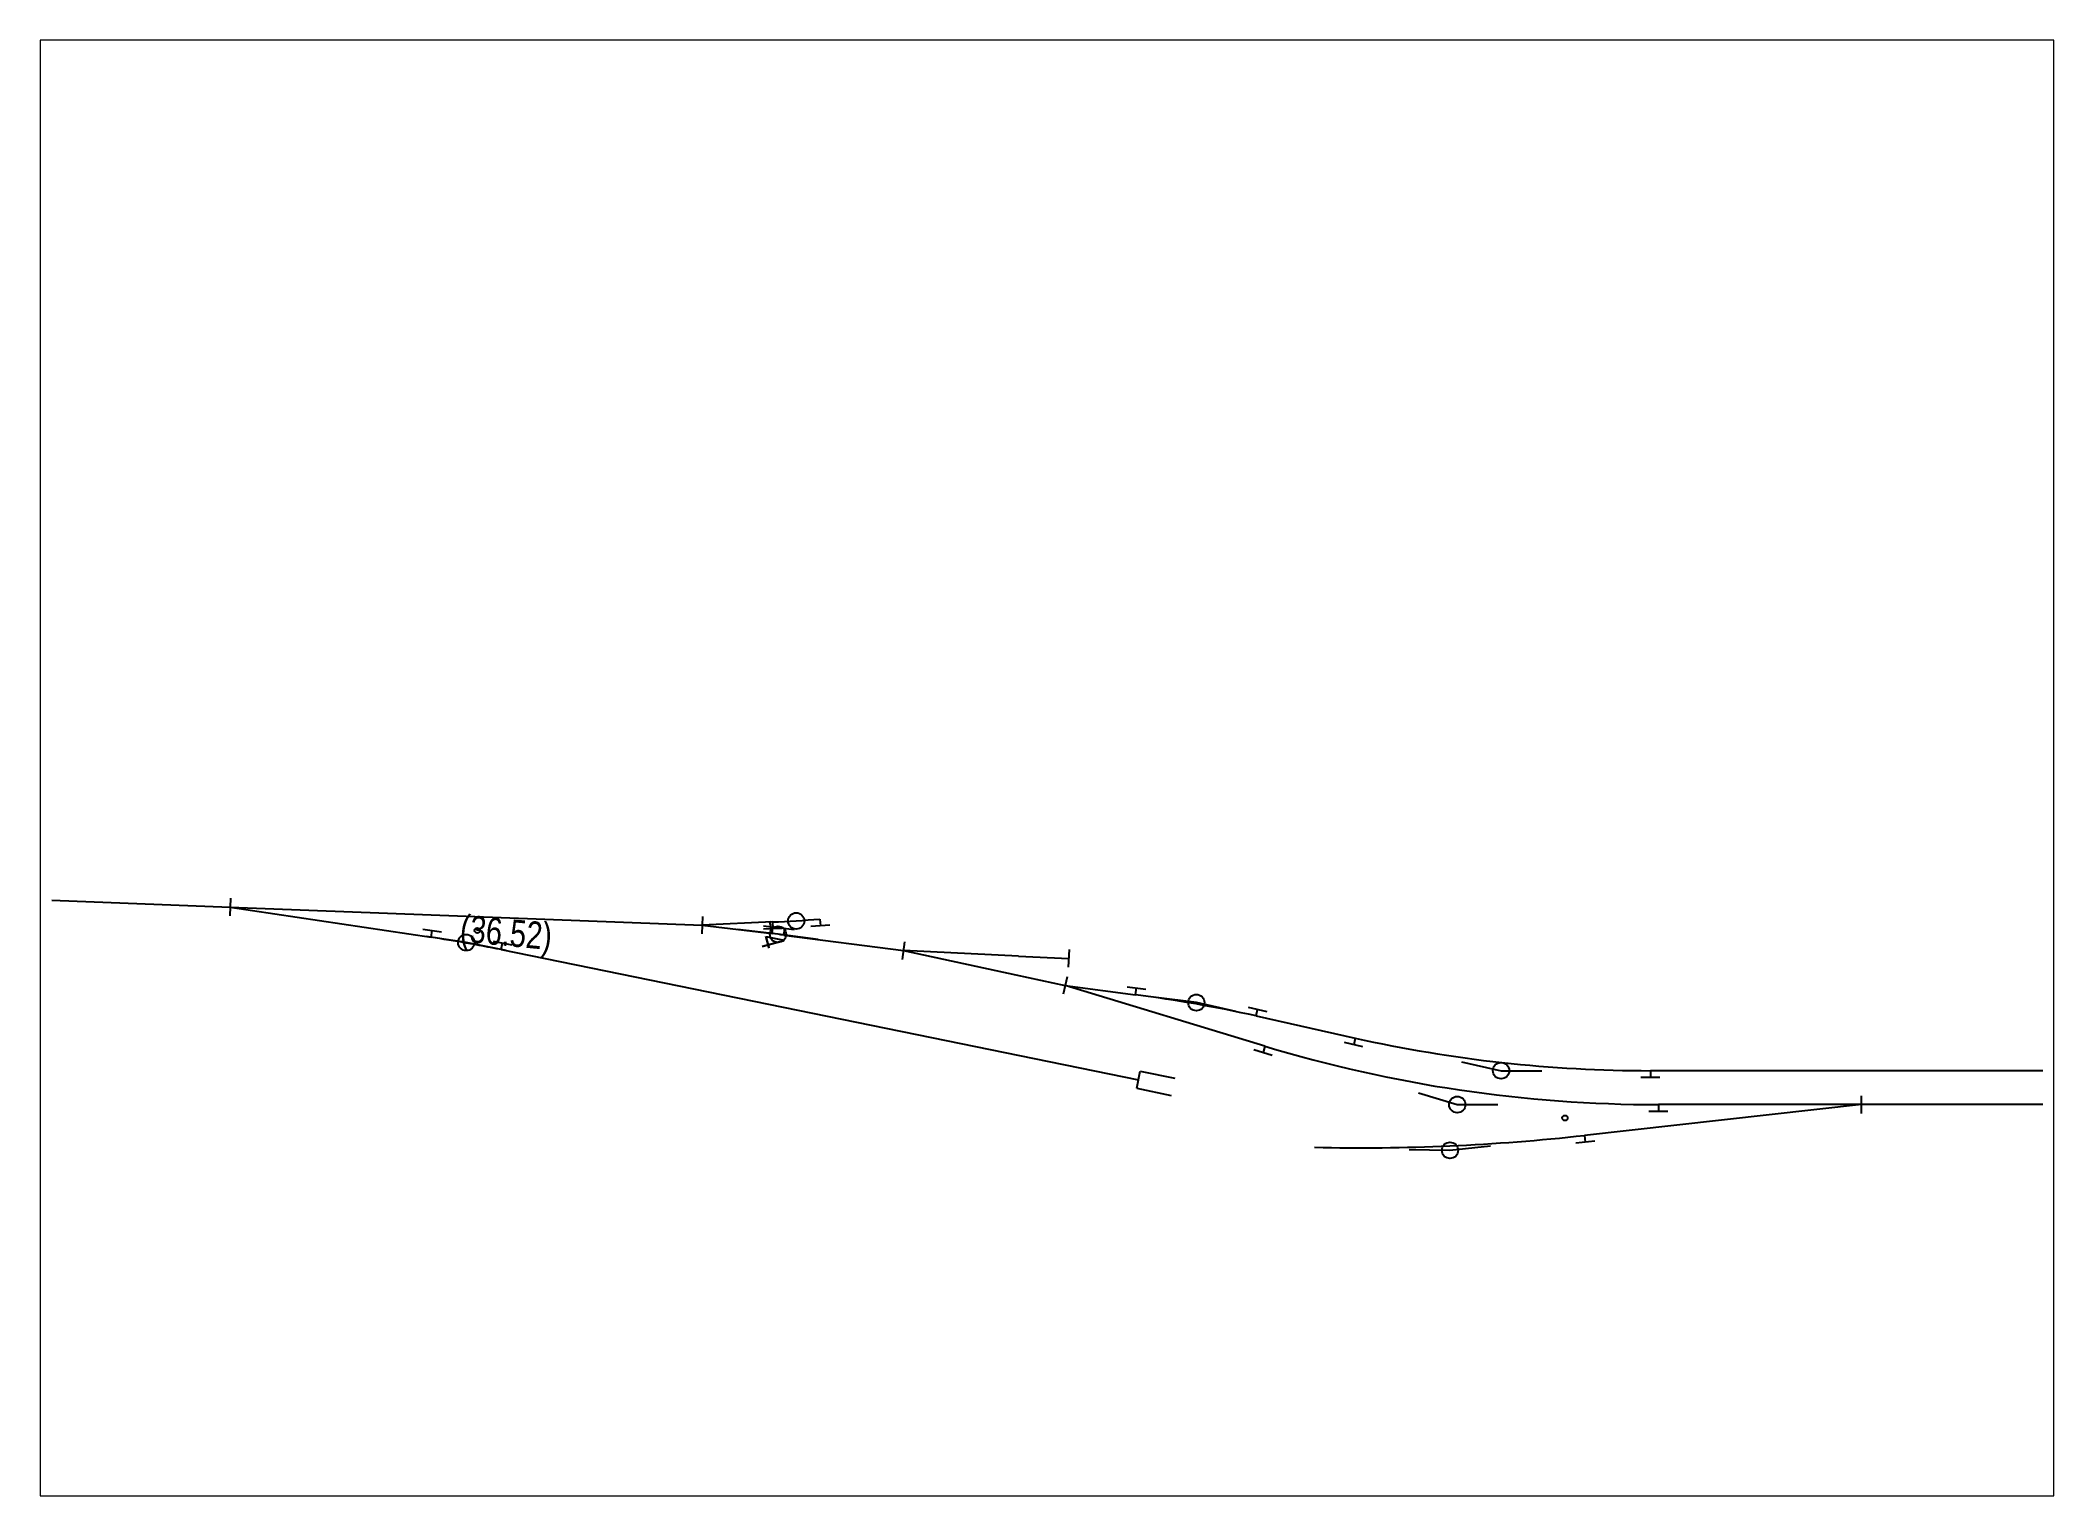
# Paper-space layout '布局1' of a CAD drawing. Header units: millimetres. Extents: x 0 to 271, y -1 to 194.
# The model-space entities are those that its viewports show. They can reach past a viewport. Long polylines and large blocks are cut down to what shows.
import ezdxf

# ---------------------------------------------------------------- set-up
doc = ezdxf.new("R2010")
doc.units = ezdxf.units.MM
for name, color, linetype in [('ZC_信号', 7, 'Continuous'), ('ZC_坡度标', 3, 'Continuous'), ('ZC_标注', 7, 'Continuous'), ('ZC_站场', 7, 'Continuous')]:
    doc.layers.add(name, color=color, linetype=linetype)
doc.styles.add('文字', font='ttt.shx', dxfattribs={"width": 0.8, "bigfont": 'rsdhz.shx'})

msp = doc.modelspace()

# ---------------------------------------------------------------- linework, layer by layer
at = {"layer": 'ZC_信号', "color": 6}
msp.add_circle((2121.85, 3173.6), 0.39, dxfattribs=at)
at = {"layer": 'ZC_信号', "color": 3}
msp.add_circle((2282.41, 3145.93), 0.39, dxfattribs=at)
at = {"layer": 'ZC_标注', "color": 243}
msp.add_line((2164.93, 3175.04), (2165.44, 3173.11), dxfattribs=at)
at = {"layer": 'ZC_站场', "color": 7, "linetype": 'Continuous'}
for p, q in [((2059.04, 3178.05), (2085.37, 3177.04)), ((2085.37, 3177.04), (2155.04, 3174.38)), ((2085.37, 3177.04), (2115.04, 3172.59)), ((2165.44, 3174.85), (2155.04, 3174.38)), ((2155.04, 3174.38), (2165.37, 3173.13)), ((2167.1, 3172.91), (2184.75, 3170.62)), ((2125.35, 3170.77), (2219.46, 3151.58)), ((2201.73, 3169.82), (2184.75, 3170.62)), ((2184.75, 3170.62), (2201.37, 3167.04)), ((2201.73, 3169.82), (2209.16, 3169.47)), ((2201.37, 3167.04), (2208.64, 3165.47)), ((2238.13, 3156.53), (2208.64, 3165.47)), ((2208.64, 3165.47), (2219.04, 3164.12)), ((2236.81, 3160.99), (2251.45, 3157.72)), ((2352.97, 3152.91), (2295.04, 3152.91)), ((2326.18, 3147.91), (2285.31, 3143.37)), ((2352.97, 3147.91), (2296.2, 3147.91))]:
    msp.add_line(p, q, dxfattribs=at)
at = {"layer": 'ZC_站场', "color": 145, "linetype": 'Continuous'}
for p, q in [((2085.42, 3178.34), (2085.32, 3175.74)), ((2155.09, 3175.68), (2155, 3173.08)), ((2184.91, 3171.91), (2184.58, 3169.33)), ((2209.22, 3170.77), (2209.1, 3168.17)), ((2208.91, 3166.75), (2208.36, 3164.2)), ((2326.18, 3146.61), (2326.18, 3149.21))]:
    msp.add_line(p, q, dxfattribs=at)
at = {"layer": 'ZC_站场', "color": 145}
for p, q in [((2165.44, 3174.85), (2165.48, 3173.85)), ((2172.41, 3175.28), (2172.49, 3174.28)), ((2113.81, 3173.79), (2116.58, 3173.38)), ((2115.04, 3172.59), (2115.19, 3173.58)), ((2124.18, 3172.03), (2126.93, 3171.47)), ((2125.35, 3170.77), (2125.55, 3171.75)), ((2166.88, 3173.91), (2164.08, 3173.78)), ((2164.1, 3174.29), (2166.88, 3173.96)), ((2165.37, 3173.13), (2165.49, 3174.12)), ((2165.85, 3174.09), (2168.62, 3173.72)), ((2167.1, 3172.91), (2167.23, 3173.91)), ((2173.88, 3174.39), (2171.09, 3174.17)), ((2217.78, 3165.29), (2220.56, 3164.93)), ((2219.04, 3164.12), (2219.17, 3165.11)), ((2235.66, 3162.27), (2238.4, 3161.66)), ((2236.81, 3160.99), (2237.03, 3161.96)), ((2252.6, 3156.44), (2249.87, 3157.05)), ((2251.45, 3157.72), (2251.23, 3156.74)), ((2239.18, 3155.16), (2236.5, 3155.98)), ((2238.13, 3156.53), (2237.84, 3155.57)), ((2296.44, 3151.91), (2293.64, 3151.91)), ((2295.04, 3152.91), (2295.04, 3151.91)), ((2296.2, 3147.91), (2296.2, 3146.91)), ((2297.6, 3146.91), (2294.8, 3146.91)), ((2286.82, 3142.53), (2284.03, 3142.22)), ((2285.31, 3143.37), (2285.42, 3142.37))]:
    msp.add_line(p, q, dxfattribs=at)
at = {"layer": 'ZC_站场', "color": 7}
for p, q in [((2219.2, 3150.31), (2219.72, 3152.86)), ((2219.72, 3152.86), (2224.81, 3151.82)), ((2219.2, 3150.31), (2224.29, 3149.27))]:
    msp.add_line(p, q, dxfattribs=at)
at = {"layer": 'ZC_站场', "color": 145}
for points in [[(2126.1, 3170.62), (2120.22, 3171.82), (2114.29, 3172.71)], [(2172.19, 3172.25), (2166.24, 3173.03), (2160.28, 3173.75)], [(2233.85, 3161.65), (2228, 3162.95), (2222.05, 3163.73)], [(2267.12, 3154.22), (2272.98, 3152.91), (2278.98, 3152.91)], [(2260.78, 3149.65), (2266.52, 3147.91), (2272.52, 3147.91)], [(2259.44, 3141.3), (2265.44, 3141.16), (2271.41, 3141.82)]]:
    msp.add_lwpolyline(points, dxfattribs=at)
for centre in [(2168.93, 3175), (2120.22, 3171.82), (2166.24, 3173.03), (2228, 3162.95), (2272.98, 3152.91), (2266.52, 3147.91), (2265.44, 3141.16)]:
    msp.add_circle(centre, 1.2, dxfattribs=at)
at = {"layer": 'ZC_站场', "color": 7, "linetype": 'Continuous'}
for centre, radius, start, end in [((2156.56, 3374.65), 200, 272.5456, 274.5456), ((2085.39, 2974.8), 200, 78.4743, 81.4743), ((2141.29, 2974.59), 200, 82.5833, 83.0833), ((2193.23, 2965.79), 200, 77.4127, 82.5833), ((2295.04, 3352.91), 200, 257.4127, 270), ((2296.2, 3347.91), 200, 253.121, 270), ((2252.18, 3441.53), 300, 268.7144, 276.3402)]:
    msp.add_arc(centre, radius, start, end, dxfattribs=at)

# ---------------------------------------------------------------- texts
at = {"layer": 'ZC_标注', "color": 141, "style": '文字', "width": 0.8}
msp.add_text('(36.52)', height=4, rotation=354.6153, dxfattribs=at).set_placement((2119.18, 3171.97, 1000))
at = {"layer": 'ZC_标注', "color": 243, "style": '文字', "width": 0.8}
msp.add_text('4', height=3.4, rotation=285.0107, dxfattribs=at).set_placement((2163.51, 3172.59))

psp = doc.layouts.new('布局1')

# ---------------------------------------------------------------- viewports
at = {"layer": 'ZC_坡度标', "color": 101}
psp.add_viewport(center=(135.3, 96.53), size=(270.6, 195.499), view_center_point=(2205.95, 3197.57), view_height=214.746, dxfattribs=at)

doc.saveas('drawing.dxf')
